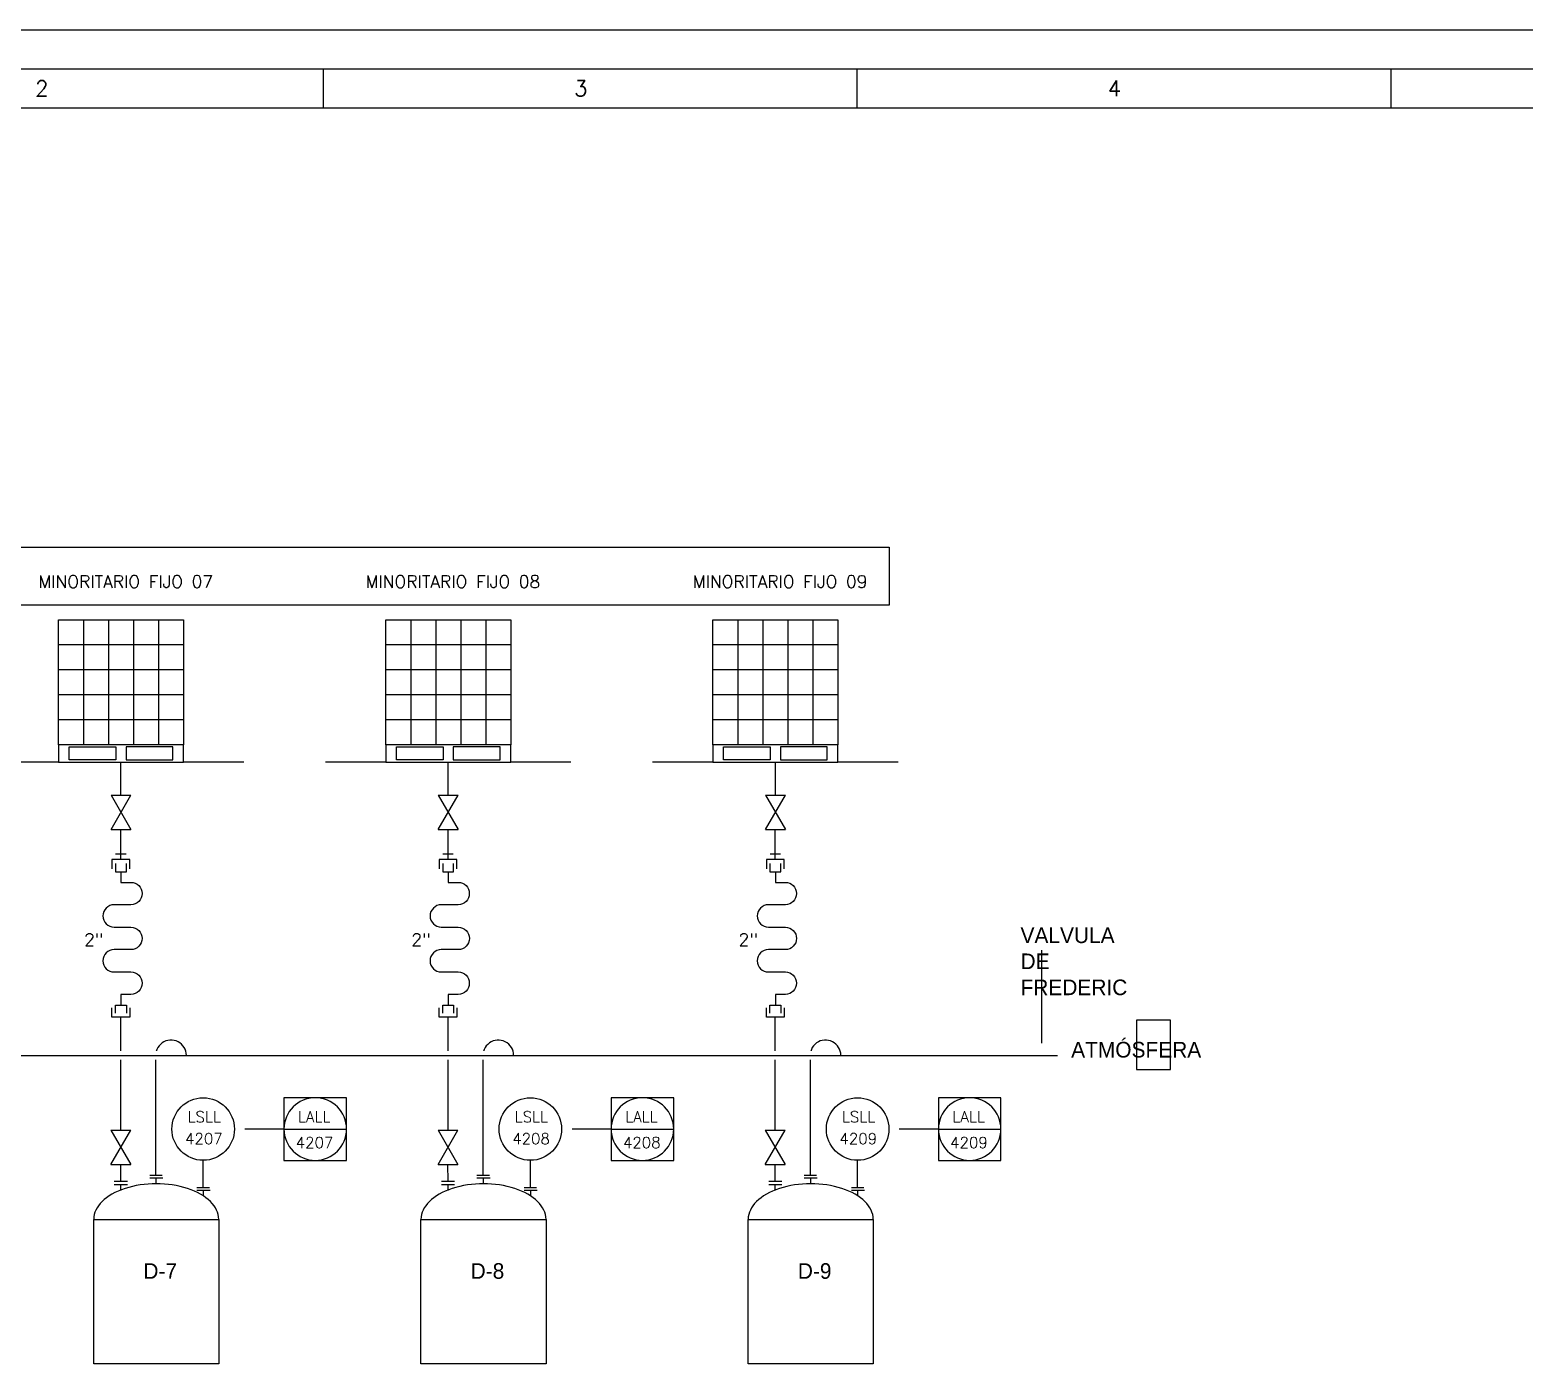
# Model space of a CAD drawing. Header units: millimetres. Extents: x -141 to 426, y 1 to 299.
# Drawn here: x 60.2 to 155.9, y 213.8 to 299.2 of the extents above; entities that cross this region are included whole.
import ezdxf
from ezdxf.enums import TextEntityAlignment as Align

# ---------------------------------------------------------------- set-up
doc = ezdxf.new("R2010")
doc.units = ezdxf.units.MM
doc.set_wipeout_variables(frame=1)
doc.linetypes.add('TRAZOS', pattern=[0.75, 0.5, -0.25])
for name, color, linetype in [('CAJETIN', 1, 'Continuous'), ('FORMATO', 7, 'Continuous'), ('INSTRUMENTOS', 1, 'Continuous'), ('TEXTO-VALVULAS Y ACCESORIOS', 7, 'Continuous'), ('TUBERIA', 5, 'Continuous'), ('VALVULAS Y ACCESORIOS', 1, 'Continuous')]:
    doc.layers.add(name, color=color, linetype=linetype)
doc.styles.add('PY', font='ROMANS.shx')

# ---------------------------------------------------------------- blocks, each defined once
blk = doc.blocks.new('SEÑAL CIR')
at = {"color": 1}
blk.add_circle((0, 5.7), 5.7, dxfattribs=at)
at = {"layer": 'INSTRUMENTOS', "linetype": 'Continuous', "style": 'PY', "flags": 4}
for p in [(0.18, 6.94), (0.13, 2.95)]:
    blk.add_attdef('---', text='', height=2, dxfattribs=at).set_placement(p, align=Align.CENTER)
blk = doc.blocks.new('SEÑAL CIRCU MARCO')
at = {"color": 1, "linetype": 'Continuous', "ltscale": 0.5}
blk.add_line((5.7, 5.7), (-5.7, 5.7), dxfattribs=at)
at = {"color": 1, "flags": 128}
blk.add_lwpolyline([(5.7, 0), (-5.7, 0), (-5.7, 11.4), (5.7, 11.4)], close=True, dxfattribs=at)
at = {"color": 1}
blk.add_circle((0, 5.7), 5.7, dxfattribs=at)
at = {"style": 'PY'}
for tag, p in [('XXX', (0.18, 7.98)), ('YYY', (0.13, 3.24))]:
    blk.add_attdef(tag, text='', height=2, dxfattribs=at).set_placement(p, align=Align.MIDDLE)
blk = doc.blocks.new('MARCO-A1')
at = {"layer": 'FORMATO', "color": 5}
for p, q in [((146.83, 589), (146.83, 584)), ((215.25, 589), (215.25, 584)), ((283.67, 589), (283.67, 584))]:
    blk.add_line(p, q, dxfattribs=at)
at = {"layer": 'FORMATO', "color": 1}
blk.add_lwpolyline([(0, 594), (841, 594), (841, 0), (0, 0)], close=True, dxfattribs=at)
at = {"layer": 'FORMATO', "color": 5}
blk.add_lwpolyline([(5, 589), (836, 589), (836, 5), (5, 5)], close=True, dxfattribs=at)
at = {"layer": 'FORMATO', "color": 8, "linetype": 'Continuous'}
blk.add_lwpolyline([(10, 584), (831, 584), (831, 10), (10, 10)], close=True, dxfattribs=at)
at = {"layer": 'FORMATO', "color": 1, "style": 'PY'}
for s, p in [('2', (109.93, 585.5)), ('3', (178.99, 585.5)), ('4', (247.4, 585.5))]:
    blk.add_text(s, height=2, dxfattribs=at).set_placement(p)

msp = doc.modelspace()

# ---------------------------------------------------------------- linework, layer by layer
for p, q in [((63.675, 261.421), (63.675, 253.421)), ((65.275, 261.421), (65.275, 253.421)), ((66.875, 261.421), (66.875, 253.421)), ((68.475, 261.421), (68.475, 253.421)), ((84.614, 261.421), (84.614, 253.421)), ((86.214, 261.421), (86.214, 253.421)), ((87.814, 261.421), (87.814, 253.421)), ((89.414, 261.421), (89.414, 253.421)), ((105.553, 261.421), (105.553, 253.421)), ((107.153, 261.421), (107.153, 253.421)), ((108.753, 261.421), (108.753, 253.421)), ((110.353, 261.421), (110.353, 253.421)), ((70.075, 259.821), (62.075, 259.821)), ((91.014, 259.821), (83.014, 259.821)), ((111.953, 259.821), (103.953, 259.821)), ((70.075, 258.221), (62.075, 258.221)), ((91.014, 258.221), (83.014, 258.221)), ((111.953, 258.221), (103.953, 258.221)), ((70.075, 256.621), (62.075, 256.621)), ((91.014, 256.621), (83.014, 256.621)), ((111.953, 256.621), (103.953, 256.621)), ((70.075, 255.021), (62.075, 255.021)), ((91.014, 255.021), (83.014, 255.021)), ((111.953, 255.021), (103.953, 255.021)), ((62.075, 252.301), (58.217, 252.301)), ((73.934, 252.301), (70.075, 252.301)), ((83.014, 252.301), (79.155, 252.301)), ((94.872, 252.301), (91.014, 252.301)), ((103.953, 252.301), (100.094, 252.301)), ((115.811, 252.301), (111.953, 252.301))]:
    msp.add_line(p, q)
at = {"color": 1}
for p, q in [((66.075, 250.194), (66.075, 252.301)), ((87.014, 250.194), (87.014, 252.301)), ((107.953, 250.194), (107.953, 252.301)), ((65.439, 247.989), (66.711, 250.194)), ((65.439, 250.194), (66.711, 247.989)), ((65.439, 250.194), (66.711, 250.194)), ((86.377, 247.989), (87.65, 250.194)), ((86.377, 250.194), (87.65, 247.989)), ((86.377, 250.194), (87.65, 250.194)), ((107.316, 247.989), (108.589, 250.194)), ((107.316, 250.194), (108.589, 247.989)), ((107.316, 250.194), (108.589, 250.194)), ((65.439, 247.989), (66.711, 247.989)), ((66.068, 246.081), (66.068, 247.989)), ((86.377, 247.989), (87.65, 247.989)), ((87.007, 246.081), (87.007, 247.989)), ((107.316, 247.989), (108.589, 247.989)), ((107.946, 246.081), (107.946, 247.989)), ((65.733, 246.447), (66.403, 246.447)), ((86.672, 246.447), (87.342, 246.447)), ((107.611, 246.447), (108.28, 246.447)), ((66.066, 228.763), (66.066, 235.978)), ((87.004, 228.763), (87.004, 235.978)), ((107.943, 228.763), (107.943, 235.978)), ((68.314, 225.859), (68.314, 233.391)), ((89.253, 225.859), (89.253, 233.391)), ((110.192, 225.859), (110.192, 233.391)), ((65.429, 226.558), (66.702, 228.763)), ((65.429, 228.763), (66.702, 226.558)), ((65.429, 228.763), (66.702, 228.763)), ((86.368, 226.558), (87.641, 228.763)), ((86.368, 228.763), (87.641, 226.558)), ((86.368, 228.763), (87.641, 228.763)), ((107.307, 226.558), (108.58, 228.763)), ((107.307, 228.763), (108.58, 226.558)), ((107.307, 228.763), (108.58, 228.763)), ((71.334, 225.074), (71.334, 226.826)), ((92.273, 225.074), (92.273, 226.826)), ((113.212, 225.074), (113.212, 226.826)), ((65.429, 226.558), (66.702, 226.558)), ((66.066, 225.491), (66.059, 226.558)), ((67.914, 225.703), (68.752, 225.703)), ((68.333, 225.328), (68.333, 225.703)), ((86.368, 226.558), (87.641, 226.558)), ((87.004, 225.491), (86.997, 226.558)), ((88.853, 225.703), (89.691, 225.703)), ((89.272, 225.328), (89.272, 225.703)), ((107.307, 226.558), (108.58, 226.558)), ((107.943, 225.491), (107.936, 226.558)), ((109.792, 225.703), (110.63, 225.703)), ((110.211, 225.328), (110.211, 225.703)), ((65.647, 225.491), (66.485, 225.491)), ((65.647, 225.271), (66.485, 225.271)), ((66.066, 224.896), (66.066, 225.271)), ((70.934, 224.919), (71.772, 224.919)), ((71.353, 224.544), (71.353, 224.919)), ((86.585, 225.491), (87.423, 225.491)), ((86.585, 225.271), (87.423, 225.271)), ((87.004, 224.896), (87.004, 225.271)), ((91.873, 224.919), (92.711, 224.919)), ((92.292, 224.544), (92.292, 224.919)), ((107.524, 225.491), (108.362, 225.491)), ((107.524, 225.271), (108.362, 225.271)), ((107.943, 224.896), (107.943, 225.271)), ((112.812, 224.919), (113.65, 224.919)), ((113.231, 224.544), (113.231, 224.919))]:
    msp.add_line(p, q, dxfattribs=at)
at = {"color": 2}
msp.add_line((124.986, 240.275), (124.986, 234.332), dxfattribs=at)
for points in [[(36.183, 266.062), (115.228, 266.062), (115.228, 262.349), (36.183, 262.349)], [(133.242, 235.803), (131.059, 235.803), (131.059, 232.639), (133.242, 232.639)]]:
    msp.add_lwpolyline(points, close=True, dxfattribs=at)
for points in [[(70.075, 253.421), (62.075, 253.421), (62.075, 261.421), (70.075, 261.421)], [(91.014, 253.421), (83.014, 253.421), (83.014, 261.421), (91.014, 261.421)], [(111.953, 253.421), (103.953, 253.421), (103.953, 261.421), (111.953, 261.421)], [(70.075, 253.421), (62.075, 253.421), (62.075, 252.301), (70.075, 252.301)], [(91.014, 253.421), (83.014, 253.421), (83.014, 252.301), (91.014, 252.301)], [(111.953, 253.421), (103.953, 253.421), (103.953, 252.301), (111.953, 252.301)], [(62.756, 253.281), (65.747, 253.281), (65.747, 252.448), (62.756, 252.448)], [(69.394, 253.281), (66.403, 253.281), (66.403, 252.448), (69.394, 252.448)], [(83.695, 253.281), (86.686, 253.281), (86.686, 252.448), (83.695, 252.448)], [(90.333, 253.281), (87.342, 253.281), (87.342, 252.448), (90.333, 252.448)], [(104.633, 253.281), (107.625, 253.281), (107.625, 252.448), (104.633, 252.448)], [(111.272, 253.281), (108.28, 253.281), (108.28, 252.448), (111.272, 252.448)], [(64.332, 223.048), (72.334, 223.048), (72.334, 213.799), (64.332, 213.799)], [(85.271, 223.048), (93.273, 223.048), (93.273, 213.799), (85.271, 213.799)], [(106.21, 223.048), (114.212, 223.048), (114.212, 213.799), (106.21, 213.799)]]:
    msp.add_lwpolyline(points, close=True)
at = {"color": 1, "flags": 128}
for points in [[(66.636, 245.481), (66.636, 246.081), (65.496, 246.081), (65.496, 245.481)], [(87.574, 245.481), (87.574, 246.081), (86.434, 246.081), (86.434, 245.481)], [(108.513, 245.481), (108.513, 246.081), (107.373, 246.081), (107.373, 245.481)], [(66.636, 236.578), (66.636, 235.978), (65.496, 235.978), (65.496, 236.578)], [(87.574, 236.578), (87.574, 235.978), (86.434, 235.978), (86.434, 236.578)], [(108.513, 236.578), (108.513, 235.978), (107.373, 235.978), (107.373, 236.578)]]:
    msp.add_lwpolyline(points, dxfattribs=at)
at = {"color": 1}
for centre in [(69.283, 233.542), (90.221, 233.542), (111.16, 233.542)]:
    msp.add_arc(centre, 0.98, 0, 188.84162, dxfattribs=at)
for centre in [(68.333, 223.048), (89.272, 223.048), (110.211, 223.048)]:
    msp.add_ellipse(centre, major_axis=(4.001, 0), ratio=0.569877, start_param=0, end_param=3.141593)
at = {"layer": 'CAJETIN', "color": 1, "linetype": 'TRAZOS', "ltscale": 5}
for p, q in [((76.503, 228.826), (73.334, 228.826)), ((97.442, 228.826), (94.273, 228.826)), ((118.381, 228.826), (115.211, 228.826))]:
    msp.add_line(p, q, dxfattribs=at)
at = {"layer": 'INSTRUMENTOS', "color": 1, "ltscale": 0.1, "flags": 128}
for points in [[(65.727, 245.816), (65.727, 245.297), (66.418, 245.297), (66.418, 245.816)], [(86.666, 245.816), (86.666, 245.297), (87.357, 245.297), (87.357, 245.816)], [(107.604, 245.816), (107.604, 245.297), (108.296, 245.297), (108.296, 245.816)], [(65.727, 236.243), (65.727, 236.762), (66.418, 236.762), (66.418, 236.243)], [(86.666, 236.243), (86.666, 236.762), (87.357, 236.762), (87.357, 236.243)], [(107.604, 236.243), (107.604, 236.762), (108.296, 236.762), (108.296, 236.243)]]:
    msp.add_lwpolyline(points, dxfattribs=at)
at = {"layer": 'TUBERIA', "color": 5, "linetype": 'Continuous', "flags": 128}
for points in [[(66.073, 245.297), (66.073, 244.615), (66.71, 244.615, -1), (66.71, 243.181), (65.634, 243.181, 1), (65.634, 241.747), (66.71, 241.747, -1), (66.71, 240.312), (65.634, 240.312, 1), (65.634, 238.878), (66.71, 238.878, -1), (66.71, 237.444), (66.073, 237.444), (66.073, 236.762)], [(87.011, 245.297), (87.011, 244.615), (87.649, 244.615, -1), (87.649, 243.181), (86.573, 243.181, 1), (86.573, 241.747), (87.649, 241.747, -1), (87.649, 240.312), (86.573, 240.312, 1), (86.573, 238.878), (87.649, 238.878, -1), (87.649, 237.444), (87.011, 237.444), (87.011, 236.762)], [(107.95, 245.297), (107.95, 244.615), (108.588, 244.615, -1), (108.588, 243.181), (107.512, 243.181, 1), (107.512, 241.747), (108.588, 241.747, -1), (108.588, 240.312), (107.512, 240.312, 1), (107.512, 238.878), (108.588, 238.878, -1), (108.588, 237.444), (107.95, 237.444), (107.95, 236.762)]]:
    msp.add_lwpolyline(points, format="xyb", dxfattribs=at)
at = {"layer": 'VALVULAS Y ACCESORIOS', "ltscale": 0.1}
for p, q in [((68.714, 225.859), (67.914, 225.859)), ((89.653, 225.859), (88.853, 225.859)), ((110.592, 225.859), (109.792, 225.859)), ((71.734, 225.074), (70.934, 225.074)), ((92.673, 225.074), (91.873, 225.074)), ((113.612, 225.074), (112.812, 225.074))]:
    msp.add_line(p, q, dxfattribs=at)

# ---------------------------------------------------------------- block references
at = {"linetype": 'Continuous'}
ref = msp.add_blockref('SEÑAL CIR', (71.334, 226.826), dxfattribs=dict(at, xscale=0.3508399999999711, yscale=0.3508399999999711, zscale=0.3508399999999711))
ref.add_attrib('---', 'LSLL', dxfattribs={"layer": 'INSTRUMENTOS', "color": 7, "linetype": 'Continuous', "height": 0.7017, "rotation": 360, "style": 'PY'}).set_placement((71.398, 229.26), align=Align.CENTER)
ref.add_attrib('---', '4207', dxfattribs={"layer": 'INSTRUMENTOS', "color": 7, "linetype": 'Continuous', "height": 0.7017, "rotation": 360, "style": 'PY'}).set_placement((71.378, 227.861), align=Align.CENTER)
ref = msp.add_blockref('SEÑAL CIRCU MARCO', (78.505, 226.825), dxfattribs=dict(xscale=-0.3511153654363625, yscale=0.3511153654362715, zscale=0.3511153654363271, rotation=359.9999999999964))
ref.add_attrib('XXX', 'LALL', dxfattribs={"height": 0.7022, "rotation": 360, "style": 'PY'}).set_placement((78.441, 229.628), align=Align.MIDDLE)
ref.add_attrib('YYY', '4207', dxfattribs={"height": 0.7022, "rotation": 360, "style": 'PY'}).set_placement((78.46, 227.963), align=Align.MIDDLE)
ref = msp.add_blockref('SEÑAL CIR', (92.273, 226.826), dxfattribs=dict(at, xscale=0.3508399999999711, yscale=0.3508399999999711, zscale=0.3508399999999711))
ref.add_attrib('---', 'LSLL', dxfattribs={"layer": 'INSTRUMENTOS', "color": 7, "linetype": 'Continuous', "height": 0.7017, "rotation": 360, "style": 'PY'}).set_placement((92.336, 229.26), align=Align.CENTER)
ref.add_attrib('---', '4208', dxfattribs={"layer": 'INSTRUMENTOS', "color": 7, "linetype": 'Continuous', "height": 0.7017, "rotation": 360, "style": 'PY'}).set_placement((92.317, 227.861), align=Align.CENTER)
ref = msp.add_blockref('SEÑAL CIRCU MARCO', (99.444, 226.825), dxfattribs=dict(xscale=-0.3511153654363625, yscale=0.3511153654362715, zscale=0.3511153654363271, rotation=359.9999999999964))
ref.add_attrib('XXX', 'LALL', dxfattribs={"height": 0.7022, "rotation": 360, "style": 'PY'}).set_placement((99.38, 229.628), align=Align.MIDDLE)
ref.add_attrib('YYY', '4208', dxfattribs={"height": 0.7022, "rotation": 360, "style": 'PY'}).set_placement((99.399, 227.963), align=Align.MIDDLE)
ref = msp.add_blockref('SEÑAL CIR', (113.212, 226.826), dxfattribs=dict(at, xscale=0.3508399999999711, yscale=0.3508399999999711, zscale=0.3508399999999711))
ref.add_attrib('---', 'LSLL', dxfattribs={"layer": 'INSTRUMENTOS', "color": 7, "linetype": 'Continuous', "height": 0.7017, "rotation": 360, "style": 'PY'}).set_placement((113.275, 229.26), align=Align.CENTER)
ref.add_attrib('---', '4209', dxfattribs={"layer": 'INSTRUMENTOS', "color": 7, "linetype": 'Continuous', "height": 0.7017, "rotation": 360, "style": 'PY'}).set_placement((113.256, 227.861), align=Align.CENTER)
ref = msp.add_blockref('SEÑAL CIRCU MARCO', (120.383, 226.825), dxfattribs=dict(xscale=-0.3511153654363625, yscale=0.3511153654362715, zscale=0.3511153654363271, rotation=359.9999999999964))
ref.add_attrib('XXX', 'LALL', dxfattribs={"height": 0.7022, "rotation": 360, "style": 'PY'}).set_placement((120.319, 229.628), align=Align.MIDDLE)
ref.add_attrib('YYY', '4209', dxfattribs={"height": 0.7022, "rotation": 360, "style": 'PY'}).set_placement((120.338, 227.963), align=Align.MIDDLE)

# ---------------------------------------------------------------- texts
at = {"char_height": 1, "attachment_point": 1}
for s, insert in [('{\\fCentury Gothic|b0|i0|c0|p34;VALVULA DE FREDERIC}', (123.638, 241.729)), ('{\\fCentury Gothic|b0|i0|c0|p34;ATMÓSFERA}', (126.879, 234.406))]:
    msp.add_mtext_dynamic_manual_height_columns(s, width=2.57938, gutter_width=5, heights=[0], dxfattribs=dict(at, insert=insert))
at = {"color": 6, "char_height": 1, "width": 5.425, "attachment_point": 1}
for s, insert in [('{\\fCentury Gothic|b0|i0|c0|p34;D-7}', (67.509, 220.243)), ('{\\fCentury Gothic|b0|i0|c0|p34;D-8}', (88.448, 220.243)), ('{\\fCentury Gothic|b0|i0|c0|p34;D-9}', (109.387, 220.243))]:
    msp.add_mtext(s, dxfattribs=dict(at, insert=insert))
at = {"layer": 'TEXTO-VALVULAS Y ACCESORIOS', "style": 'PY'}
for s, p in [('MINORITARIO FIJO 07', (66.374, 263.46)), ('MINORITARIO FIJO 08', (87.313, 263.46)), ('MINORITARIO FIJO 09', (108.252, 263.46)), ('2"', (64.334, 240.546)), ('2"', (85.273, 240.546)), ('2"', (106.211, 240.546))]:
    msp.add_text(s, height=0.8, dxfattribs=at).set_placement(p, align=Align.CENTER)

# ---------------------------------------------------------------- next in the draw order: wipeouts: each hides what was drawn before it
for points in [[(65.781, 233.826), (66.35, 233.826), (66.35, 233.257), (65.781, 233.257)], [(68.03, 233.826), (68.599, 233.826), (68.599, 233.257), (68.03, 233.257)], [(86.72, 233.826), (87.289, 233.826), (87.289, 233.257), (86.72, 233.257)], [(88.968, 233.826), (89.538, 233.826), (89.538, 233.257), (88.968, 233.257)], [(107.658, 233.826), (108.228, 233.826), (108.228, 233.257), (107.658, 233.257)], [(109.907, 233.826), (110.477, 233.826), (110.477, 233.257), (109.907, 233.257)]]:
    msp.add_wipeout(points)

# ---------------------------------------------------------------- next in the draw order: linework, layer by layer
at = {"color": 1}
msp.add_lwpolyline([(48.344, 233.542), (126.004, 233.542)], dxfattribs=at)

# ---------------------------------------------------------------- next in the draw order: block references
at = {"xscale": 0.499409123998651, "yscale": 0.499409123998651, "zscale": 0.499409123998651}
msp.add_blockref('MARCO-A1', (5.676, 2.522), dxfattribs=at)

doc.saveas('drawing.dxf')
